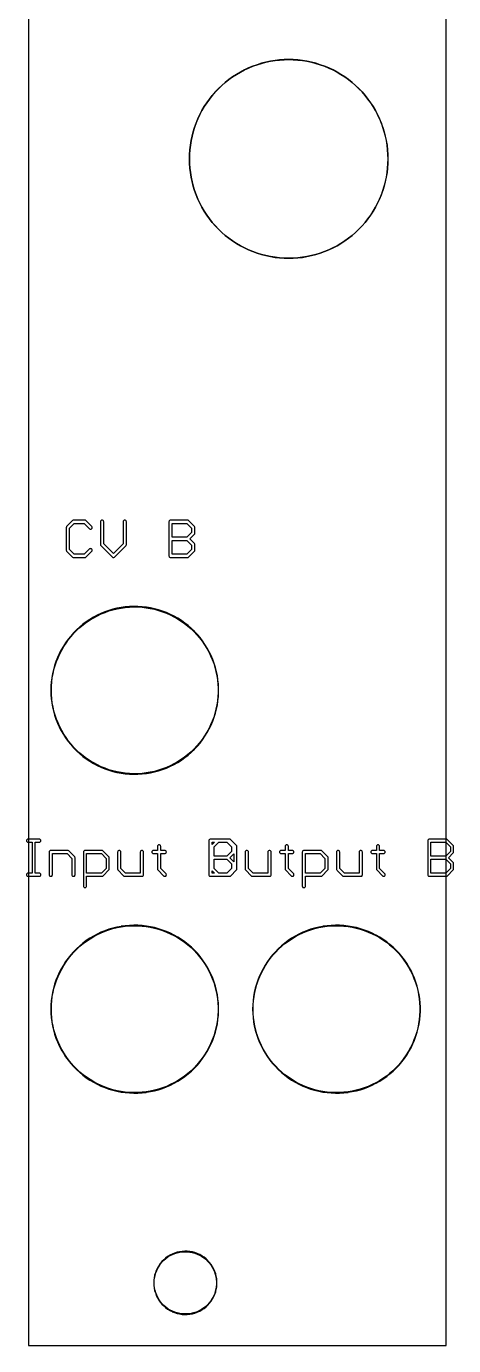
# Model space of a CAD drawing. Extents: x 4 to 24, y 9 to 138.
# Drawn here: x 3.9 to 24.3, y 9.3 to 72.3 of the extents above; entities that cross this region are included whole.
import ezdxf

# ---------------------------------------------------------------- set-up
doc = ezdxf.new("R2010")
doc.units = 0

msp = doc.modelspace()

# ---------------------------------------------------------------- linework, layer by layer
at = {"color": 34, "true_color": 0x008000}
for points in [[(3.96494, 9.25322, 0), (23.94458, 9.25322, 0), (23.94458, 137.75436, 0), (3.96494, 137.75436, 0), (3.96494, 9.25322, 0)], [(16.1925, 70.71995, 0), (15.97152, 70.7047, 0), (15.75561, 70.67931, 0), (15.75522, 70.67923, 0), (15.53719, 70.64375, 0), (15.53718, 70.64375, 0), (15.53678, 70.64368, 0), (15.32342, 70.59796, 0), (15.11006, 70.54461, 0), (14.90178, 70.47857, 0), (14.6935, 70.40492, 0), (14.49284, 70.3211, 0), (14.29218, 70.22712, 0), (14.29183, 70.22694, 0), (14.09879, 70.12533, 0), (13.91083, 70.01358, 0), (13.72541, 69.8942, 0), (13.54761, 69.76466, 0), (13.37489, 69.63003, 0), (13.20979, 69.48526, 0), (13.05231, 69.33286, 0), (13.05203, 69.33257, 0), (12.89963, 69.1751, 0), (12.75485, 69.01, 0), (12.62023, 68.83728, 0), (12.49069, 68.65948, 0), (12.37131, 68.47405, 0), (12.25955, 68.2861, 0), (12.25937, 68.28574, 0), (12.15795, 68.09305, 0), (12.15777, 68.09271, 0), (12.06379, 67.89205, 0), (11.97997, 67.69139, 0), (11.90631, 67.48311, 0), (11.84027, 67.27482, 0), (11.78693, 67.06147, 0), (11.74121, 66.84811, 0), (11.74115, 66.84772, 0), (11.74115, 66.8477, 0), (11.70565, 66.62967, 0), (11.70559, 66.62927, 0), (11.68019, 66.41338, 0), (11.66495, 66.19239, 0), (11.65987, 65.97395, 0), (11.66495, 65.75551, 0), (11.68019, 65.53453, 0), (11.70559, 65.31864, 0), (11.70565, 65.31824, 0), (11.74121, 65.0998, 0), (11.78693, 64.88643, 0), (11.84027, 64.67308, 0), (11.90631, 64.4648, 0), (11.97997, 64.25651, 0), (12.06379, 64.05586, 0), (12.15777, 63.8552, 0), (12.15795, 63.85485, 0), (12.25955, 63.66181, 0), (12.37131, 63.47385, 0), (12.49069, 63.28843, 0), (12.62023, 63.11063, 0), (12.75485, 62.93791, 0), (12.89963, 62.77281, 0), (13.05203, 62.61533, 0), (13.05231, 62.61505, 0), (13.20979, 62.46265, 0), (13.37489, 62.31787, 0), (13.54761, 62.18325, 0), (13.72541, 62.05371, 0), (13.91083, 61.93433, 0), (14.09879, 61.82257, 0), (14.29183, 61.72097, 0), (14.29218, 61.72079, 0), (14.49284, 61.62681, 0), (14.6935, 61.54299, 0), (14.90178, 61.46933, 0), (15.11006, 61.40329, 0), (15.32342, 61.34995, 0), (15.53678, 61.30423, 0), (15.75522, 61.26867, 0), (15.75561, 61.26861, 0), (15.97152, 61.24321, 0), (16.1925, 61.22797, 0), (16.41094, 61.22289, 0), (16.62937, 61.22797, 0), (16.85034, 61.24321, 0), (17.06626, 61.26861, 0), (17.06665, 61.26867, 0), (17.28509, 61.30423, 0), (17.49844, 61.34995, 0), (17.71181, 61.40329, 0), (17.92008, 61.46933, 0), (18.12837, 61.54299, 0), (18.32903, 61.62681, 0), (18.52968, 61.72079, 0), (18.53004, 61.72097, 0), (18.72308, 61.82257, 0), (18.91104, 61.93433, 0), (19.09646, 62.05371, 0), (19.27426, 62.18325, 0), (19.44698, 62.31787, 0), (19.61208, 62.46265, 0), (19.76955, 62.61505, 0), (19.76983, 62.61533, 0), (19.92223, 62.77281, 0), (20.06702, 62.93791, 0), (20.20164, 63.11063, 0), (20.33118, 63.28843, 0), (20.45056, 63.47385, 0), (20.56232, 63.66181, 0), (20.66392, 63.85485, 0), (20.6641, 63.8552, 0), (20.75808, 64.05586, 0), (20.8419, 64.25651, 0), (20.91556, 64.4648, 0), (20.9816, 64.67308, 0), (21.03494, 64.88643, 0), (21.08066, 65.0998, 0), (21.11622, 65.31824, 0), (21.11629, 65.31864, 0), (21.14169, 65.53453, 0), (21.15693, 65.75551, 0), (21.16201, 65.97395, 0), (21.15693, 66.19239, 0), (21.14169, 66.41338, 0), (21.11629, 66.62927, 0), (21.11622, 66.62967, 0), (21.08073, 66.8477, 0), (21.08073, 66.84772, 0), (21.08066, 66.84811, 0), (21.03494, 67.06147, 0), (20.9816, 67.27482, 0), (20.91556, 67.48311, 0), (20.8419, 67.69139, 0), (20.75808, 67.89205, 0), (20.6641, 68.09271, 0), (20.66392, 68.09305, 0), (20.56232, 68.2861, 0), (20.45056, 68.47405, 0), (20.33118, 68.65948, 0), (20.20164, 68.83728, 0), (20.06702, 69.01, 0), (19.92223, 69.1751, 0), (19.76983, 69.33257, 0), (19.76955, 69.33286, 0), (19.61208, 69.48526, 0), (19.44698, 69.63003, 0), (19.27426, 69.76466, 0), (19.09646, 69.8942, 0), (18.91104, 70.01358, 0), (18.72308, 70.12533, 0), (18.53004, 70.22694, 0), (18.52968, 70.22712, 0), (18.32903, 70.3211, 0), (18.12837, 70.40492, 0), (17.92008, 70.47857, 0), (17.71181, 70.54461, 0), (17.49844, 70.59796, 0), (17.28509, 70.64368, 0), (17.28469, 70.64375, 0), (17.28468, 70.64375, 0), (17.06665, 70.67923, 0), (17.06626, 70.67931, 0), (16.85034, 70.7047, 0), (16.62937, 70.71995, 0), (16.41094, 70.72503, 0), (16.1925, 70.71995, 0)], [(16.85034, 61.24574, 0), (16.62937, 61.2305, 0), (16.41094, 61.22543, 0), (16.1925, 61.2305, 0), (15.97152, 61.24574, 0), (15.75572, 61.27113, 0), (15.53757, 61.30664, 0), (15.32421, 61.35236, 0), (15.11085, 61.4057, 0), (14.90257, 61.47174, 0), (14.69429, 61.5454, 0), (14.49363, 61.62922, 0), (14.29304, 61.72317, 0), (14.10028, 61.82462, 0), (13.91232, 61.93638, 0), (13.7269, 62.05576, 0), (13.5491, 62.1853, 0), (13.37638, 62.31992, 0), (13.21128, 62.4647, 0), (13.05394, 62.61696, 0), (12.90168, 62.7743, 0), (12.7569, 62.9394, 0), (12.62228, 63.11212, 0), (12.49274, 63.28992, 0), (12.37336, 63.47534, 0), (12.2616, 63.6633, 0), (12.16018, 63.85599, 0), (12.0662, 64.05665, 0), (11.98238, 64.25731, 0), (11.90872, 64.46559, 0), (11.84268, 64.67386, 0), (11.78934, 64.88723, 0), (11.74362, 65.10059, 0), (11.70812, 65.31864, 0), (11.68273, 65.53453, 0), (11.66749, 65.75551, 0), (11.66241, 65.97395, 0), (11.66749, 66.19239, 0), (11.68273, 66.41338, 0), (11.70811, 66.62916, 0), (11.74362, 66.84732, 0), (11.78934, 67.06068, 0), (11.84268, 67.27404, 0), (11.90872, 67.48232, 0), (11.98238, 67.6906, 0), (12.0662, 67.89126, 0), (12.16015, 68.09185, 0), (12.2616, 68.28461, 0), (12.37336, 68.47257, 0), (12.49274, 68.65799, 0), (12.62228, 68.83579, 0), (12.7569, 69.00851, 0), (12.90168, 69.17361, 0), (13.05394, 69.33095, 0), (13.21128, 69.48321, 0), (13.37638, 69.62799, 0), (13.5491, 69.7626, 0), (13.7269, 69.89215, 0), (13.91232, 70.01152, 0), (14.10028, 70.12329, 0), (14.29304, 70.22474, 0), (14.49363, 70.31869, 0), (14.69429, 70.40251, 0), (14.90257, 70.47617, 0), (15.11085, 70.54221, 0), (15.32421, 70.59555, 0), (15.53757, 70.64127, 0), (15.7556, 70.67676, 0), (15.75561, 70.67676, 0), (15.97152, 70.70216, 0), (16.1925, 70.7174, 0), (16.41094, 70.72248, 0), (16.62937, 70.7174, 0), (16.85034, 70.70216, 0), (17.06626, 70.67676, 0), (17.06627, 70.67676, 0), (17.2843, 70.64127, 0), (17.49766, 70.59555, 0), (17.71102, 70.54221, 0), (17.9193, 70.47617, 0), (18.12757, 70.40251, 0), (18.32824, 70.31869, 0), (18.52883, 70.22474, 0), (18.72159, 70.12329, 0), (18.90955, 70.01152, 0), (19.09497, 69.89215, 0), (19.27277, 69.7626, 0), (19.44549, 69.62799, 0), (19.61058, 69.48321, 0), (19.76793, 69.33095, 0), (19.92019, 69.17361, 0), (20.06497, 69.00851, 0), (20.19959, 68.83579, 0), (20.32913, 68.65799, 0), (20.44851, 68.47257, 0), (20.56027, 68.28461, 0), (20.66172, 68.09185, 0), (20.75566, 67.89126, 0), (20.83949, 67.6906, 0), (20.91315, 67.48232, 0), (20.97919, 67.27404, 0), (21.03253, 67.06068, 0), (21.07825, 66.84732, 0), (21.11376, 66.62916, 0), (21.13914, 66.41338, 0), (21.15438, 66.19239, 0), (21.15946, 65.97395, 0), (21.15438, 65.75551, 0), (21.13914, 65.53453, 0), (21.11375, 65.31864, 0), (21.07825, 65.10059, 0), (21.03253, 64.88723, 0), (20.97919, 64.67386, 0), (20.91315, 64.46559, 0), (20.83949, 64.25731, 0), (20.75566, 64.05665, 0), (20.66169, 63.85599, 0), (20.56027, 63.6633, 0), (20.44851, 63.47534, 0), (20.32913, 63.28992, 0), (20.19959, 63.11212, 0), (20.06497, 62.9394, 0), (19.92019, 62.7743, 0), (19.76793, 62.61696, 0), (19.61058, 62.4647, 0), (19.44549, 62.31992, 0), (19.27277, 62.1853, 0), (19.09497, 62.05576, 0), (18.90955, 61.93638, 0), (18.72159, 61.82462, 0), (18.52883, 61.72317, 0), (18.32824, 61.62922, 0), (18.12757, 61.5454, 0), (17.9193, 61.47174, 0), (17.71102, 61.4057, 0), (17.49766, 61.35236, 0), (17.2843, 61.30664, 0), (17.06615, 61.27113, 0), (16.85034, 61.24574, 0)], [(6.11886, 48.7045, 0), (6.09531, 48.70077, 0), (6.07407, 48.68994, 0), (5.78543, 48.4013, 0), (5.7746, 48.38006, 0), (5.77087, 48.35652, 0), (5.77087, 47.27193, 0), (5.7746, 47.24839, 0), (5.78543, 47.22715, 0), (6.07407, 46.93851, 0), (6.09531, 46.92768, 0), (6.11886, 46.92396, 0), (6.65987, 46.92396, 0), (6.68342, 46.92768, 0), (6.70466, 46.93851, 0), (6.9933, 47.22715, 0), (7.00413, 47.24839, 0), (7.00785, 47.27193, 0), (7.00413, 47.29548, 0), (6.9933, 47.31672, 0), (6.97644, 47.33358, 0), (6.9552, 47.34441, 0), (6.93165, 47.34813, 0), (6.90811, 47.34441, 0), (6.88687, 47.33358, 0), (6.62965, 47.07636, 0), (6.14908, 47.07636, 0), (5.92327, 47.30217, 0), (5.92327, 48.32628, 0), (6.14909, 48.5521, 0), (6.62964, 48.5521, 0), (6.88687, 48.29487, 0), (6.90811, 48.28404, 0), (6.93165, 48.28032, 0), (6.9552, 48.28404, 0), (6.97644, 48.29487, 0), (6.9933, 48.31173, 0), (7.00413, 48.33297, 0), (7.00785, 48.35652, 0), (7.00413, 48.38006, 0), (6.9933, 48.4013, 0), (6.70466, 48.68994, 0), (6.68342, 48.70077, 0), (6.65987, 48.7045, 0), (6.11886, 48.7045, 0)], [(8.02638, 46.92396, 0), (8.04994, 46.92768, 0), (8.07118, 46.93851, 0), (8.6316, 47.49893, 0), (8.64242, 47.52017, 0), (8.64615, 47.54371, 0), (8.64615, 48.6283, 0), (8.64242, 48.65184, 0), (8.6316, 48.67308, 0), (8.61473, 48.68994, 0), (8.5935, 48.70077, 0), (8.56995, 48.7045, 0), (8.54641, 48.70077, 0), (8.52516, 48.68994, 0), (8.50831, 48.67308, 0), (8.49748, 48.65184, 0), (8.49375, 48.6283, 0), (8.49375, 47.57395, 0), (8.02654, 47.10673, 0), (7.56158, 47.57387, 0), (7.56158, 48.6283, 0), (7.55785, 48.65184, 0), (7.54702, 48.67308, 0), (7.53016, 48.68994, 0), (7.50892, 48.70077, 0), (7.48538, 48.7045, 0), (7.46183, 48.70077, 0), (7.44059, 48.68994, 0), (7.42373, 48.67308, 0), (7.4129, 48.65184, 0), (7.40918, 48.6283, 0), (7.40918, 47.54371, 0), (7.4129, 47.52017, 0), (7.42373, 47.49893, 0), (7.96475, 46.95537, 0), (7.98161, 46.93851, 0), (8.00285, 46.92768, 0), (8.02638, 46.92396, 0)], [(11.90566, 47.22715, 0), (11.91649, 47.24839, 0), (11.92021, 47.27193, 0), (11.92021, 47.54371, 0), (11.91649, 47.56726, 0), (11.90566, 47.5885, 0), (11.8888, 47.60536, 0), (11.67895, 47.81324, 0), (11.90566, 48.03995, 0), (11.91649, 48.06119, 0), (11.92021, 48.08474, 0), (11.92021, 48.35652, 0), (11.91649, 48.38006, 0), (11.90566, 48.4013, 0), (11.61702, 48.68994, 0), (11.59578, 48.70077, 0), (11.57224, 48.7045, 0), (10.75944, 48.7045, 0), (10.73589, 48.70077, 0), (10.71465, 48.68994, 0), (10.69779, 48.67308, 0), (10.68696, 48.65184, 0), (10.68324, 48.6283, 0), (10.68324, 47.00016, 0), (10.68696, 46.97661, 0), (10.69779, 46.95537, 0), (10.71465, 46.93851, 0), (10.73589, 46.92768, 0), (10.75944, 46.92396, 0), (11.57224, 46.92396, 0), (11.59578, 46.92768, 0), (11.61702, 46.93851, 0), (11.90566, 47.22715, 0)], [(11.54201, 47.88916, 0), (10.83564, 47.88916, 0), (10.83564, 48.5521, 0), (11.542, 48.5521, 0), (11.76781, 48.32629, 0), (11.76781, 48.11496, 0), (11.54201, 47.88916, 0)], [(11.54201, 47.07636, 0), (10.83564, 47.07636, 0), (10.83564, 47.73676, 0), (11.54214, 47.73676, 0), (11.76781, 47.5132, 0), (11.76781, 47.30216, 0), (11.54201, 47.07636, 0)], [(8.79346, 44.57954, 0), (8.59282, 44.56176, 0), (8.3947, 44.53382, 0), (8.39077, 44.53319, 0), (8.19265, 44.49509, 0), (7.99707, 44.44683, 0), (7.80403, 44.39095, 0), (7.61607, 44.32491, 0), (7.42811, 44.24871, 0), (7.24777, 44.16235, 0), (7.24423, 44.16055, 0), (7.06643, 44.06657, 0), (6.89371, 43.96243, 0), (6.72607, 43.85067, 0), (6.56605, 43.72875, 0), (6.41111, 43.60175, 0), (6.26125, 43.46459, 0), (6.25844, 43.46178, 0), (6.11874, 43.31954, 0), (5.98412, 43.16968, 0), (5.85712, 43.0122, 0), (5.74028, 42.84964, 0), (5.63106, 42.682, 0), (5.52946, 42.50928, 0), (5.43548, 42.32894, 0), (5.43368, 42.3254, 0), (5.3524, 42.14252, 0), (5.2762, 41.9571, 0), (5.2127, 41.76659, 0), (5.15682, 41.57356, 0), (5.11364, 41.37798, 0), (5.07808, 41.17986, 0), (5.07746, 41.17593, 0), (5.05206, 40.97528, 0), (5.03681, 40.77462, 0), (5.03174, 40.57395, 0), (5.03681, 40.37328, 0), (5.05206, 40.17263, 0), (5.07746, 39.97198, 0), (5.07808, 39.96805, 0), (5.11364, 39.76993, 0), (5.15682, 39.57435, 0), (5.2127, 39.38131, 0), (5.2762, 39.19081, 0), (5.3524, 39.00539, 0), (5.43368, 38.82251, 0), (5.43548, 38.81897, 0), (5.52946, 38.63863, 0), (5.63106, 38.46591, 0), (5.74028, 38.29827, 0), (5.85712, 38.13571, 0), (5.98412, 37.97823, 0), (6.11874, 37.82837, 0), (6.25844, 37.68613, 0), (6.26125, 37.68332, 0), (6.41111, 37.54616, 0), (6.56605, 37.41916, 0), (6.72607, 37.29724, 0), (6.89371, 37.18548, 0), (7.06643, 37.08133, 0), (7.24423, 36.98736, 0), (7.24777, 36.98556, 0), (7.42811, 36.8992, 0), (7.61607, 36.823, 0), (7.80403, 36.75696, 0), (7.99707, 36.70107, 0), (8.19265, 36.65282, 0), (8.39077, 36.61472, 0), (8.3947, 36.61408, 0), (8.59282, 36.58616, 0), (8.79346, 36.56837, 0), (8.99414, 36.56075, 0), (9.19478, 36.56329, 0), (9.39546, 36.57598, 0), (9.59612, 36.59885, 0), (9.60004, 36.59948, 0), (9.79815, 36.6325, 0), (9.99374, 36.67568, 0), (10.18932, 36.72648, 0), (10.37982, 36.78998, 0), (10.56778, 36.8611, 0), (10.7532, 36.94238, 0), (10.931, 37.03128, 0), (10.93454, 37.03308, 0), (11.1098, 37.13214, 0), (11.27998, 37.24136, 0), (11.44508, 37.35819, 0), (11.60256, 37.48012, 0), (11.75496, 37.6122, 0), (11.89974, 37.7519, 0), (11.90255, 37.75471, 0), (12.03971, 37.90203, 0), (12.16925, 38.05443, 0), (12.29117, 38.21445, 0), (12.40547, 38.37955, 0), (12.51215, 38.55227, 0), (12.60867, 38.72753, 0), (12.61047, 38.73107, 0), (12.69683, 38.9114, 0), (12.77557, 39.09682, 0), (12.84669, 39.28732, 0), (12.90511, 39.47782, 0), (12.95591, 39.6734, 0), (12.99655, 39.86898, 0), (12.99718, 39.87292, 0), (13.02766, 40.07358, 0), (13.04798, 40.27169, 0), (13.05813, 40.47235, 0), (13.05813, 40.67555, 0), (13.04798, 40.87621, 0), (13.02766, 41.07434, 0), (12.99718, 41.275, 0), (12.99655, 41.27892, 0), (12.95591, 41.4745, 0), (12.90511, 41.67008, 0), (12.84669, 41.86058, 0), (12.77557, 42.05108, 0), (12.69683, 42.2365, 0), (12.61047, 42.41684, 0), (12.60867, 42.42038, 0), (12.51215, 42.59564, 0), (12.40547, 42.76836, 0), (12.29117, 42.93346, 0), (12.16925, 43.09348, 0), (12.03971, 43.24588, 0), (11.90255, 43.3932, 0), (11.89974, 43.39601, 0), (11.75496, 43.53571, 0), (11.60256, 43.66779, 0), (11.44508, 43.78971, 0), (11.27998, 43.90655, 0), (11.1098, 44.01577, 0), (10.93454, 44.11483, 0), (10.931, 44.11663, 0), (10.7532, 44.20553, 0), (10.56778, 44.28681, 0), (10.37982, 44.35793, 0), (10.18932, 44.42143, 0), (9.99374, 44.47223, 0), (9.79815, 44.51541, 0), (9.60004, 44.54843, 0), (9.59612, 44.54906, 0), (9.39546, 44.57192, 0), (9.19478, 44.58462, 0), (8.99414, 44.58716, 0), (8.79346, 44.57954, 0)], [(9.39546, 36.6014, 0), (9.19478, 36.58869, 0), (8.99414, 36.58616, 0), (8.79346, 36.59377, 0), (8.59282, 36.61155, 0), (8.39688, 36.63919, 0), (8.2005, 36.67696, 0), (8.00492, 36.72523, 0), (7.81188, 36.78111, 0), (7.62392, 36.84715, 0), (7.43596, 36.92335, 0), (7.25705, 37.00903, 0), (7.08136, 37.10188, 0), (6.90864, 37.20603, 0), (6.741, 37.31779, 0), (6.58098, 37.43971, 0), (6.42604, 37.56671, 0), (6.27668, 37.70342, 0), (6.13929, 37.8433, 0), (6.00467, 37.99316, 0), (5.87767, 38.15064, 0), (5.76083, 38.3132, 0), (5.65161, 38.48084, 0), (5.55001, 38.65356, 0), (5.45757, 38.83094, 0), (5.37655, 39.01324, 0), (5.30035, 39.19865, 0), (5.23684, 39.38915, 0), (5.18097, 39.5822, 0), (5.13779, 39.77778, 0), (5.10271, 39.97319, 0), (5.07745, 40.17263, 0), (5.06222, 40.37328, 0), (5.05713, 40.57395, 0), (5.06222, 40.77462, 0), (5.07745, 40.97528, 0), (5.10271, 41.17472, 0), (5.13779, 41.37013, 0), (5.18097, 41.56571, 0), (5.23684, 41.75875, 0), (5.30035, 41.94925, 0), (5.37655, 42.13467, 0), (5.45757, 42.31697, 0), (5.55001, 42.49435, 0), (5.65161, 42.66707, 0), (5.76083, 42.83471, 0), (5.87767, 42.99727, 0), (6.00467, 43.15475, 0), (6.13929, 43.30461, 0), (6.27668, 43.44449, 0), (6.42604, 43.5812, 0), (6.58098, 43.7082, 0), (6.741, 43.83012, 0), (6.90864, 43.94188, 0), (7.08136, 44.04602, 0), (7.25705, 44.13889, 0), (7.43596, 44.22456, 0), (7.62392, 44.30076, 0), (7.81188, 44.3668, 0), (8.00492, 44.42268, 0), (8.2005, 44.47094, 0), (8.39708, 44.50875, 0), (8.59282, 44.53635, 0), (8.79346, 44.55414, 0), (8.99414, 44.56175, 0), (9.19478, 44.55922, 0), (9.39546, 44.54651, 0), (9.59546, 44.52374, 0), (9.79031, 44.49126, 0), (9.98589, 44.44808, 0), (10.18146, 44.39728, 0), (10.37196, 44.33378, 0), (10.55993, 44.26266, 0), (10.74535, 44.18138, 0), (10.92007, 44.09402, 0), (11.09487, 43.99522, 0), (11.26505, 43.886, 0), (11.43015, 43.76916, 0), (11.58763, 43.64724, 0), (11.74003, 43.51516, 0), (11.8829, 43.3773, 0), (12.01916, 43.23095, 0), (12.1487, 43.07855, 0), (12.27062, 42.91853, 0), (12.38492, 42.75343, 0), (12.4916, 42.58071, 0), (12.58732, 42.40691, 0), (12.67268, 42.22865, 0), (12.75142, 42.04323, 0), (12.82254, 41.85273, 0), (12.88096, 41.66223, 0), (12.93176, 41.46665, 0), (12.97231, 41.27149, 0), (13.00225, 41.07434, 0), (13.02257, 40.87621, 0), (13.03273, 40.67555, 0), (13.03273, 40.47235, 0), (13.02257, 40.27169, 0), (13.00225, 40.07358, 0), (12.97231, 39.8764, 0), (12.93176, 39.68126, 0), (12.88096, 39.48568, 0), (12.82254, 39.29518, 0), (12.75142, 39.10468, 0), (12.67268, 38.91926, 0), (12.58732, 38.741, 0), (12.4916, 38.5672, 0), (12.38492, 38.39448, 0), (12.27062, 38.22938, 0), (12.1487, 38.06936, 0), (12.01916, 37.91696, 0), (11.8829, 37.77061, 0), (11.74003, 37.63275, 0), (11.58763, 37.50067, 0), (11.43015, 37.37874, 0), (11.26505, 37.26191, 0), (11.09487, 37.15269, 0), (10.92007, 37.05389, 0), (10.74535, 36.96653, 0), (10.55993, 36.88525, 0), (10.37196, 36.81413, 0), (10.18146, 36.75063, 0), (9.98589, 36.69983, 0), (9.79031, 36.65665, 0), (9.59565, 36.62421, 0), (9.39546, 36.6014, 0)], [(3.937, 33.4645, 0), (3.91345, 33.46076, 0), (3.89221, 33.44994, 0), (3.87535, 33.43307, 0), (3.86452, 33.41184, 0), (3.8608, 33.3883, 0), (3.86452, 33.36475, 0), (3.87535, 33.34351, 0), (3.89221, 33.32665, 0), (3.91345, 33.31582, 0), (3.937, 33.3121, 0), (4.13257, 33.3121, 0), (4.13257, 31.83635, 0), (3.937, 31.83635, 0), (3.91345, 31.83263, 0), (3.89221, 31.8218, 0), (3.87535, 31.80494, 0), (3.86452, 31.7837, 0), (3.8608, 31.76015, 0), (3.86452, 31.73661, 0), (3.87535, 31.71537, 0), (3.89221, 31.69851, 0), (3.91345, 31.68768, 0), (3.937, 31.68395, 0), (4.48055, 31.68395, 0), (4.5041, 31.68768, 0), (4.52534, 31.69851, 0), (4.5422, 31.71537, 0), (4.55302, 31.73661, 0), (4.55675, 31.76015, 0), (4.55302, 31.7837, 0), (4.5422, 31.80494, 0), (4.52534, 31.8218, 0), (4.5041, 31.83263, 0), (4.48055, 31.83635, 0), (4.28497, 31.83635, 0), (4.28497, 33.3121, 0), (4.48055, 33.3121, 0), (4.5041, 33.31582, 0), (4.52534, 33.32665, 0), (4.5422, 33.34351, 0), (4.55302, 33.36475, 0), (4.55675, 33.3883, 0), (4.55302, 33.41184, 0), (4.5422, 33.43307, 0), (4.52534, 33.44994, 0), (4.5041, 33.46076, 0), (4.48055, 33.4645, 0), (3.937, 33.4645, 0)], [(13.91734, 31.98715, 0), (13.92817, 32.00839, 0), (13.9319, 32.03194, 0), (13.9319, 33.11652, 0), (13.92817, 33.14006, 0), (13.91734, 33.16129, 0), (13.90048, 33.17816, 0), (13.90046, 33.17817, 0), (13.6287, 33.44994, 0), (13.60746, 33.46076, 0), (13.58392, 33.4645, 0), (12.66952, 33.4645, 0), (12.64597, 33.46076, 0), (12.62473, 33.44994, 0), (12.60787, 33.43307, 0), (12.59704, 33.41184, 0), (12.59332, 33.3883, 0), (12.59332, 31.76015, 0), (12.59704, 31.73661, 0), (12.60787, 31.71537, 0), (12.62473, 31.69851, 0), (12.64597, 31.68768, 0), (12.66952, 31.68395, 0), (13.58392, 31.68395, 0), (13.60746, 31.68768, 0), (13.6287, 31.69851, 0), (13.91734, 31.98715, 0)], [(24.28562, 31.98715, 0), (24.29645, 32.00839, 0), (24.30017, 32.03194, 0), (24.30017, 32.30372, 0), (24.29645, 32.32726, 0), (24.28562, 32.3485, 0), (24.26876, 32.36536, 0), (24.05891, 32.57324, 0), (24.28562, 32.79995, 0), (24.29645, 32.82119, 0), (24.30017, 32.84473, 0), (24.30017, 33.11652, 0), (24.29645, 33.14006, 0), (24.28562, 33.16129, 0), (24.26876, 33.17816, 0), (24.26874, 33.17817, 0), (23.99698, 33.44994, 0), (23.97574, 33.46076, 0), (23.9522, 33.4645, 0), (23.1394, 33.4645, 0), (23.11585, 33.46076, 0), (23.09461, 33.44994, 0), (23.07775, 33.43307, 0), (23.06692, 33.41184, 0), (23.0632, 33.3883, 0), (23.0632, 31.76015, 0), (23.06692, 31.73661, 0), (23.07775, 31.71537, 0), (23.09461, 31.69851, 0), (23.11585, 31.68768, 0), (23.1394, 31.68395, 0), (23.9522, 31.68395, 0), (23.97574, 31.68768, 0), (23.99698, 31.69851, 0), (24.28562, 31.98715, 0)], [(5.0292, 32.92093, 0), (5.00565, 32.9172, 0), (4.9844, 32.90638, 0), (4.96755, 32.88951, 0), (4.95672, 32.86828, 0), (4.953, 32.84473, 0), (4.953, 31.76015, 0), (4.95672, 31.73661, 0), (4.96755, 31.71537, 0), (4.9844, 31.69851, 0), (5.00565, 31.68768, 0), (5.0292, 31.68395, 0), (5.05274, 31.68768, 0), (5.07398, 31.69851, 0), (5.09084, 31.71537, 0), (5.10167, 31.73661, 0), (5.1054, 31.76015, 0), (5.1054, 32.76853, 0), (5.81177, 32.76853, 0), (6.03757, 32.54273, 0), (6.03757, 31.76015, 0), (6.0413, 31.73661, 0), (6.05213, 31.71537, 0), (6.06899, 31.69851, 0), (6.09023, 31.68768, 0), (6.11377, 31.68395, 0), (6.13732, 31.68768, 0), (6.15856, 31.69851, 0), (6.17542, 31.71537, 0), (6.18625, 31.73661, 0), (6.18997, 31.76015, 0), (6.18997, 32.57295, 0), (6.18625, 32.5965, 0), (6.17542, 32.61774, 0), (5.88678, 32.90638, 0), (5.86554, 32.9172, 0), (5.842, 32.92093, 0), (5.0292, 32.92093, 0)], [(7.50384, 31.68768, 0), (7.52508, 31.69851, 0), (7.54194, 31.71537, 0), (7.81118, 31.98715, 0), (7.82201, 32.00839, 0), (7.82573, 32.03194, 0), (7.82573, 32.57295, 0), (7.82201, 32.5965, 0), (7.81118, 32.61774, 0), (7.54194, 32.88951, 0), (7.52508, 32.90638, 0), (7.50384, 32.9172, 0), (7.48029, 32.92093, 0), (6.66496, 32.92093, 0), (6.64141, 32.9172, 0), (6.62017, 32.90638, 0), (6.60331, 32.88951, 0), (6.59248, 32.86828, 0), (6.58876, 32.84473, 0), (6.58876, 31.21914, 0), (6.59248, 31.19559, 0), (6.60331, 31.17435, 0), (6.62017, 31.15749, 0), (6.64141, 31.14666, 0), (6.66496, 31.14294, 0), (6.6885, 31.14666, 0), (6.70974, 31.15749, 0), (6.7266, 31.17435, 0), (6.73743, 31.19559, 0), (6.74116, 31.21914, 0), (6.74116, 31.68395, 0), (7.48029, 31.68395, 0), (7.50384, 31.68768, 0)], [(8.51337, 31.71539, 0), (8.51338, 31.71537, 0), (8.53025, 31.69851, 0), (8.55148, 31.68768, 0), (8.57504, 31.68395, 0), (9.38782, 31.68395, 0), (9.41137, 31.68768, 0), (9.43262, 31.69851, 0), (9.44948, 31.71537, 0), (9.46031, 31.73661, 0), (9.46402, 31.76015, 0), (9.46402, 32.84473, 0), (9.46031, 32.86828, 0), (9.44948, 32.88951, 0), (9.43262, 32.90638, 0), (9.41137, 32.9172, 0), (9.38782, 32.92093, 0), (9.36429, 32.9172, 0), (9.34305, 32.90638, 0), (9.32619, 32.88951, 0), (9.31536, 32.86828, 0), (9.31162, 32.84473, 0), (9.31162, 31.83635, 0), (8.60527, 31.83635, 0), (8.37946, 32.06215, 0), (8.37946, 32.84473, 0), (8.37573, 32.86828, 0), (8.3649, 32.88951, 0), (8.34803, 32.90638, 0), (8.3268, 32.9172, 0), (8.30326, 32.92093, 0), (8.27971, 32.9172, 0), (8.25847, 32.90638, 0), (8.24161, 32.88951, 0), (8.23077, 32.86828, 0), (8.22706, 32.84473, 0), (8.22706, 32.03194, 0), (8.23077, 32.00839, 0), (8.24161, 31.98715, 0), (8.51337, 31.71539, 0)], [(10.43779, 31.69851, 0), (10.45903, 31.68768, 0), (10.48258, 31.68395, 0), (10.50612, 31.68768, 0), (10.52736, 31.69851, 0), (10.54422, 31.71537, 0), (10.55505, 31.73661, 0), (10.55878, 31.76015, 0), (10.55505, 31.7837, 0), (10.54422, 31.80494, 0), (10.287, 32.06216, 0), (10.287, 32.76853, 0), (10.48258, 32.76853, 0), (10.50612, 32.77226, 0), (10.52736, 32.78309, 0), (10.54422, 32.79995, 0), (10.55505, 32.82119, 0), (10.55878, 32.84473, 0), (10.55505, 32.86828, 0), (10.54422, 32.88951, 0), (10.52736, 32.90638, 0), (10.50612, 32.9172, 0), (10.48258, 32.92093, 0), (10.287, 32.92093, 0), (10.287, 33.11652, 0), (10.28327, 33.14006, 0), (10.27244, 33.16129, 0), (10.25558, 33.17816, 0), (10.23434, 33.18898, 0), (10.2108, 33.19272, 0), (10.18725, 33.18898, 0), (10.16601, 33.17816, 0), (10.14915, 33.16129, 0), (10.13832, 33.14006, 0), (10.1346, 33.11652, 0), (10.1346, 32.92093, 0), (9.93901, 32.92093, 0), (9.91546, 32.9172, 0), (9.89423, 32.90638, 0), (9.87737, 32.88951, 0), (9.86654, 32.86828, 0), (9.86281, 32.84473, 0), (9.86654, 32.82119, 0), (9.87737, 32.79995, 0), (9.89423, 32.78309, 0), (9.91546, 32.77226, 0), (9.93901, 32.76853, 0), (10.1346, 32.76853, 0), (10.1346, 32.03194, 0), (10.13832, 32.00839, 0), (10.14915, 31.98715, 0), (10.43779, 31.69851, 0)], [(12.74572, 33.19788, 0), (12.74572, 33.3121, 0), (12.85887, 33.3121, 0), (12.74572, 33.19788, 0)], [(13.45208, 32.64915, 0), (12.84732, 32.64915, 0), (12.84732, 33.08643, 0), (13.07088, 33.3121, 0), (13.45208, 33.3121, 0), (13.6779, 33.08628, 0), (13.6779, 32.87497, 0), (13.45208, 32.64915, 0)], [(14.63387, 31.69851, 0), (14.65511, 31.68768, 0), (14.67866, 31.68395, 0), (15.49145, 31.68395, 0), (15.515, 31.68768, 0), (15.53624, 31.69851, 0), (15.5531, 31.71537, 0), (15.56393, 31.73661, 0), (15.56765, 31.76015, 0), (15.56765, 32.84473, 0), (15.56393, 32.86828, 0), (15.5531, 32.88951, 0), (15.53624, 32.90638, 0), (15.515, 32.9172, 0), (15.49145, 32.92093, 0), (15.46791, 32.9172, 0), (15.44667, 32.90638, 0), (15.42981, 32.88951, 0), (15.41898, 32.86828, 0), (15.41525, 32.84473, 0), (15.41525, 31.83635, 0), (14.70889, 31.83635, 0), (14.48308, 32.06216, 0), (14.48308, 32.84473, 0), (14.47935, 32.86828, 0), (14.46852, 32.88951, 0), (14.45166, 32.90638, 0), (14.43042, 32.9172, 0), (14.40688, 32.92093, 0), (14.38333, 32.9172, 0), (14.36209, 32.90638, 0), (14.34523, 32.88951, 0), (14.3344, 32.86828, 0), (14.33068, 32.84473, 0), (14.33068, 32.03194, 0), (14.3344, 32.00839, 0), (14.34523, 31.98715, 0), (14.63387, 31.69851, 0)], [(16.58618, 31.68395, 0), (16.60973, 31.68768, 0), (16.63098, 31.69851, 0), (16.64783, 31.71537, 0), (16.65867, 31.73661, 0), (16.66238, 31.76015, 0), (16.65867, 31.7837, 0), (16.64783, 31.80494, 0), (16.39314, 32.06203, 0), (16.39314, 32.76853, 0), (16.58618, 32.76853, 0), (16.60973, 32.77226, 0), (16.63098, 32.78309, 0), (16.64783, 32.79995, 0), (16.65867, 32.82119, 0), (16.66238, 32.84473, 0), (16.65867, 32.86828, 0), (16.64783, 32.88951, 0), (16.63098, 32.90638, 0), (16.60973, 32.9172, 0), (16.58618, 32.92093, 0), (16.39314, 32.92093, 0), (16.39314, 33.11652, 0), (16.38943, 33.14006, 0), (16.37859, 33.16129, 0), (16.36174, 33.17816, 0), (16.34049, 33.18898, 0), (16.31694, 33.19272, 0), (16.29341, 33.18898, 0), (16.27217, 33.17816, 0), (16.25531, 33.16129, 0), (16.24448, 33.14006, 0), (16.24074, 33.11652, 0), (16.24074, 32.92093, 0), (16.04516, 32.92093, 0), (16.02162, 32.9172, 0), (16.00039, 32.90638, 0), (15.98353, 32.88951, 0), (15.9727, 32.86828, 0), (15.96897, 32.84473, 0), (15.9727, 32.82119, 0), (15.98353, 32.79995, 0), (16.00039, 32.78309, 0), (16.02162, 32.77226, 0), (16.04516, 32.76853, 0), (16.24074, 32.76853, 0), (16.24074, 32.03194, 0), (16.24448, 32.00839, 0), (16.25531, 31.98715, 0), (16.52455, 31.71537, 0), (16.54141, 31.69851, 0), (16.56265, 31.68768, 0), (16.58618, 31.68395, 0)], [(17.97372, 31.68768, 0), (17.99496, 31.69851, 0), (18.2836, 31.98715, 0), (18.29442, 32.00839, 0), (18.29816, 32.03194, 0), (18.29816, 32.57295, 0), (18.29442, 32.5965, 0), (18.2836, 32.61774, 0), (17.99496, 32.90638, 0), (17.97372, 32.9172, 0), (17.95018, 32.92093, 0), (17.13737, 32.92093, 0), (17.11383, 32.9172, 0), (17.09259, 32.90638, 0), (17.07573, 32.88951, 0), (17.0649, 32.86828, 0), (17.06117, 32.84473, 0), (17.06117, 31.21914, 0), (17.0649, 31.19559, 0), (17.07573, 31.17435, 0), (17.09259, 31.15749, 0), (17.11383, 31.14666, 0), (17.13737, 31.14294, 0), (17.16092, 31.14666, 0), (17.18216, 31.15749, 0), (17.19902, 31.17435, 0), (17.20985, 31.19559, 0), (17.21357, 31.21914, 0), (17.21357, 31.68395, 0), (17.95018, 31.68395, 0), (17.97372, 31.68768, 0)], [(19.85772, 31.68395, 0), (19.88126, 31.68768, 0), (19.9025, 31.69851, 0), (19.91936, 31.71537, 0), (19.93019, 31.73661, 0), (19.93392, 31.76015, 0), (19.93392, 32.84473, 0), (19.93019, 32.86828, 0), (19.91936, 32.88951, 0), (19.9025, 32.90638, 0), (19.88126, 32.9172, 0), (19.85772, 32.92093, 0), (19.83417, 32.9172, 0), (19.81293, 32.90638, 0), (19.79607, 32.88951, 0), (19.78524, 32.86828, 0), (19.78152, 32.84473, 0), (19.78152, 31.83635, 0), (19.07515, 31.83635, 0), (18.84932, 32.06218, 0), (18.84932, 32.84473, 0), (18.84561, 32.86828, 0), (18.83477, 32.88951, 0), (18.81792, 32.90638, 0), (18.79667, 32.9172, 0), (18.77312, 32.92093, 0), (18.74959, 32.9172, 0), (18.72835, 32.90638, 0), (18.71149, 32.88951, 0), (18.70066, 32.86828, 0), (18.69692, 32.84473, 0), (18.69692, 32.03194, 0), (18.70066, 32.00839, 0), (18.71149, 31.98715, 0), (18.72835, 31.97029, 0), (19.00012, 31.69851, 0), (19.02137, 31.68768, 0), (19.04492, 31.68395, 0), (19.85772, 31.68395, 0)], [(20.95245, 31.68395, 0), (20.976, 31.68768, 0), (20.99724, 31.69851, 0), (21.0141, 31.71537, 0), (21.02493, 31.73661, 0), (21.02866, 31.76015, 0), (21.02493, 31.7837, 0), (21.0141, 31.80494, 0), (20.75688, 32.06216, 0), (20.75688, 32.76853, 0), (20.95245, 32.76853, 0), (20.976, 32.77226, 0), (20.99724, 32.78309, 0), (21.0141, 32.79995, 0), (21.02493, 32.82119, 0), (21.02866, 32.84473, 0), (21.02493, 32.86828, 0), (21.0141, 32.88951, 0), (20.99724, 32.90638, 0), (20.976, 32.9172, 0), (20.95245, 32.92093, 0), (20.75688, 32.92093, 0), (20.75688, 33.11652, 0), (20.75315, 33.14006, 0), (20.74232, 33.16129, 0), (20.72546, 33.17816, 0), (20.70422, 33.18898, 0), (20.68068, 33.19272, 0), (20.65712, 33.18898, 0), (20.63589, 33.17816, 0), (20.61902, 33.16129, 0), (20.6082, 33.14006, 0), (20.60447, 33.11652, 0), (20.60447, 32.92093, 0), (20.41144, 32.92093, 0), (20.38788, 32.9172, 0), (20.36665, 32.90638, 0), (20.34978, 32.88951, 0), (20.33896, 32.86828, 0), (20.33524, 32.84473, 0), (20.33896, 32.82119, 0), (20.34978, 32.79995, 0), (20.36665, 32.78309, 0), (20.38788, 32.77226, 0), (20.41144, 32.76853, 0), (20.60447, 32.76853, 0), (20.60447, 32.03194, 0), (20.6082, 32.00839, 0), (20.61902, 31.98715, 0), (20.90767, 31.69851, 0), (20.9289, 31.68768, 0), (20.95245, 31.68395, 0)], [(23.92196, 32.64915, 0), (23.2156, 32.64915, 0), (23.2156, 33.3121, 0), (23.92196, 33.3121, 0), (24.14777, 33.08629, 0), (24.14777, 32.87496, 0), (23.92196, 32.64915, 0)], [(7.44977, 31.83635, 0), (6.74116, 31.83635, 0), (6.74116, 32.76853, 0), (7.44978, 32.76853, 0), (7.67333, 32.54287, 0), (7.67333, 32.06202, 0), (7.44977, 31.83635, 0)], [(13.45208, 31.83635, 0), (13.07088, 31.83635, 0), (12.84732, 32.06202, 0), (12.84732, 32.49675, 0), (13.45223, 32.49675, 0), (13.6779, 32.27319, 0), (13.6779, 32.06217, 0), (13.45208, 31.83635, 0)], [(13.77949, 32.38457, 0), (13.58903, 32.57324, 0), (13.77949, 32.7637, 0), (13.77949, 32.38457, 0)], [(17.91994, 31.83635, 0), (17.21357, 31.83635, 0), (17.21357, 32.76853, 0), (17.91995, 32.76853, 0), (18.14576, 32.54272, 0), (18.14576, 32.06217, 0), (17.91994, 31.83635, 0)], [(23.92196, 31.83635, 0), (23.2156, 31.83635, 0), (23.2156, 32.49675, 0), (23.92211, 32.49675, 0), (24.14777, 32.2732, 0), (24.14777, 32.06216, 0), (23.92196, 31.83635, 0)], [(12.85886, 31.83635, 0), (12.74572, 31.83635, 0), (12.74572, 31.95056, 0), (12.85886, 31.83635, 0)], [(8.79346, 29.33954, 0), (8.59282, 29.32175, 0), (8.3947, 29.29381, 0), (8.39077, 29.29319, 0), (8.19265, 29.25509, 0), (7.99707, 29.20683, 0), (7.80403, 29.15095, 0), (7.61607, 29.08491, 0), (7.42811, 29.00871, 0), (7.24777, 28.92235, 0), (7.24423, 28.92055, 0), (7.06643, 28.82657, 0), (6.89371, 28.72243, 0), (6.72607, 28.61067, 0), (6.56605, 28.48875, 0), (6.41111, 28.36175, 0), (6.26125, 28.22459, 0), (6.25844, 28.22178, 0), (6.11874, 28.07954, 0), (5.98412, 27.92968, 0), (5.85712, 27.7722, 0), (5.74028, 27.60964, 0), (5.63106, 27.442, 0), (5.52946, 27.26928, 0), (5.43548, 27.08894, 0), (5.43368, 27.0854, 0), (5.3524, 26.90252, 0), (5.2762, 26.7171, 0), (5.2127, 26.5266, 0), (5.15682, 26.33356, 0), (5.11364, 26.13798, 0), (5.07808, 25.93986, 0), (5.07746, 25.93593, 0), (5.05206, 25.73528, 0), (5.03681, 25.53462, 0), (5.03174, 25.33395, 0), (5.03681, 25.1333, 0), (5.05206, 24.93264, 0), (5.07746, 24.73198, 0), (5.07808, 24.72805, 0), (5.11364, 24.52993, 0), (5.15682, 24.33435, 0), (5.2127, 24.14131, 0), (5.2762, 23.95081, 0), (5.3524, 23.76539, 0), (5.43368, 23.58251, 0), (5.43548, 23.57897, 0), (5.52946, 23.39863, 0), (5.63106, 23.22591, 0), (5.74028, 23.05827, 0), (5.85712, 22.89571, 0), (5.98412, 22.73823, 0), (6.11874, 22.58837, 0), (6.25844, 22.44613, 0), (6.26125, 22.44332, 0), (6.41111, 22.30616, 0), (6.56605, 22.17916, 0), (6.72607, 22.05724, 0), (6.89371, 21.94548, 0), (7.06643, 21.84134, 0), (7.24423, 21.74736, 0), (7.24777, 21.74556, 0), (7.42811, 21.6592, 0), (7.61607, 21.583, 0), (7.80403, 21.51696, 0), (7.99707, 21.46108, 0), (8.19265, 21.41282, 0), (8.39077, 21.37472, 0), (8.3947, 21.3741, 0), (8.59282, 21.34616, 0), (8.79346, 21.32838, 0), (8.99414, 21.32076, 0), (9.19478, 21.3233, 0), (9.39546, 21.336, 0), (9.59612, 21.35886, 0), (9.60004, 21.35948, 0), (9.79815, 21.3925, 0), (9.99374, 21.43568, 0), (10.18932, 21.48648, 0), (10.37982, 21.54998, 0), (10.56778, 21.6211, 0), (10.7532, 21.70238, 0), (10.931, 21.79128, 0), (10.93454, 21.79308, 0), (11.1098, 21.89214, 0), (11.27998, 22.00136, 0), (11.44508, 22.1182, 0), (11.60256, 22.24012, 0), (11.75496, 22.3722, 0), (11.89974, 22.5119, 0), (11.90255, 22.51471, 0), (12.03971, 22.66203, 0), (12.16925, 22.81443, 0), (12.29117, 22.97445, 0), (12.40547, 23.13955, 0), (12.51215, 23.31227, 0), (12.60867, 23.48753, 0), (12.61047, 23.49107, 0), (12.69683, 23.67141, 0), (12.77557, 23.85683, 0), (12.84669, 24.04733, 0), (12.90511, 24.23783, 0), (12.95591, 24.43341, 0), (12.99655, 24.62899, 0), (12.99718, 24.63292, 0), (13.02766, 24.83358, 0), (13.04798, 25.0317, 0), (13.05813, 25.23235, 0), (13.05813, 25.43556, 0), (13.04798, 25.63622, 0), (13.02766, 25.83433, 0), (12.99718, 26.03499, 0), (12.99655, 26.03892, 0), (12.95591, 26.2345, 0), (12.90511, 26.43008, 0), (12.84669, 26.62058, 0), (12.77557, 26.81108, 0), (12.69683, 26.9965, 0), (12.61047, 27.17684, 0), (12.60867, 27.18038, 0), (12.51215, 27.35564, 0), (12.40547, 27.52836, 0), (12.29117, 27.69346, 0), (12.16925, 27.85348, 0), (12.03971, 28.00588, 0), (11.90255, 28.1532, 0), (11.89974, 28.15601, 0), (11.75496, 28.29571, 0), (11.60256, 28.42779, 0), (11.44508, 28.54971, 0), (11.27998, 28.66655, 0), (11.1098, 28.77577, 0), (10.93454, 28.87483, 0), (10.931, 28.87663, 0), (10.7532, 28.96553, 0), (10.56778, 29.04681, 0), (10.37982, 29.11793, 0), (10.18932, 29.18143, 0), (9.99374, 29.23223, 0), (9.79815, 29.27541, 0), (9.60004, 29.30843, 0), (9.59612, 29.30905, 0), (9.39546, 29.33192, 0), (9.19478, 29.34462, 0), (8.99414, 29.34716, 0), (8.79346, 29.33954, 0)], [(9.39546, 21.3614, 0), (9.19478, 21.34869, 0), (8.99414, 21.34615, 0), (8.79346, 21.35377, 0), (8.59282, 21.37156, 0), (8.39727, 21.39913, 0), (8.2005, 21.43697, 0), (8.00492, 21.48523, 0), (7.81188, 21.54111, 0), (7.62392, 21.60715, 0), (7.43596, 21.68335, 0), (7.25705, 21.76902, 0), (7.08136, 21.86189, 0), (6.90864, 21.96603, 0), (6.741, 22.07779, 0), (6.58098, 22.19971, 0), (6.42604, 22.32671, 0), (6.27668, 22.46342, 0), (6.13929, 22.6033, 0), (6.00467, 22.75316, 0), (5.87767, 22.91064, 0), (5.76083, 23.0732, 0), (5.65161, 23.24084, 0), (5.55001, 23.41356, 0), (5.45757, 23.59094, 0), (5.37655, 23.77324, 0), (5.30035, 23.95866, 0), (5.23684, 24.14916, 0), (5.18097, 24.3422, 0), (5.13779, 24.53778, 0), (5.10271, 24.73319, 0), (5.07745, 24.93264, 0), (5.06222, 25.1333, 0), (5.05713, 25.33395, 0), (5.06222, 25.53462, 0), (5.07745, 25.73528, 0), (5.10271, 25.93472, 0), (5.13779, 26.13013, 0), (5.18097, 26.32571, 0), (5.23684, 26.51875, 0), (5.30035, 26.70925, 0), (5.37655, 26.89467, 0), (5.45757, 27.07697, 0), (5.55001, 27.25435, 0), (5.65161, 27.42707, 0), (5.76083, 27.59471, 0), (5.87767, 27.75727, 0), (6.00467, 27.91475, 0), (6.13929, 28.06461, 0), (6.27668, 28.20449, 0), (6.42604, 28.3412, 0), (6.58098, 28.4682, 0), (6.741, 28.59012, 0), (6.90864, 28.70188, 0), (7.08136, 28.80602, 0), (7.25705, 28.89889, 0), (7.43596, 28.98456, 0), (7.62392, 29.06076, 0), (7.81188, 29.1268, 0), (8.00492, 29.18268, 0), (8.2005, 29.23094, 0), (8.39727, 29.26878, 0), (8.59282, 29.29635, 0), (8.79346, 29.31414, 0), (8.99414, 29.32176, 0), (9.19478, 29.31922, 0), (9.39546, 29.30652, 0), (9.59565, 29.2837, 0), (9.79031, 29.25126, 0), (9.98589, 29.20808, 0), (10.18146, 29.15728, 0), (10.37196, 29.09378, 0), (10.55993, 29.02266, 0), (10.74535, 28.94138, 0), (10.92007, 28.85402, 0), (11.09487, 28.75522, 0), (11.26505, 28.646, 0), (11.43015, 28.52916, 0), (11.58763, 28.40724, 0), (11.74003, 28.27516, 0), (11.8829, 28.1373, 0), (12.01916, 27.99095, 0), (12.1487, 27.83855, 0), (12.27062, 27.67853, 0), (12.38492, 27.51343, 0), (12.4916, 27.34071, 0), (12.58732, 27.16691, 0), (12.67268, 26.98865, 0), (12.75142, 26.80323, 0), (12.82254, 26.61273, 0), (12.88096, 26.42223, 0), (12.93176, 26.22665, 0), (12.97231, 26.03151, 0), (13.00225, 25.83433, 0), (13.02257, 25.63622, 0), (13.03273, 25.43556, 0), (13.03273, 25.23235, 0), (13.02257, 25.0317, 0), (13.00225, 24.83358, 0), (12.97231, 24.6364, 0), (12.93176, 24.44126, 0), (12.88096, 24.24568, 0), (12.82254, 24.05518, 0), (12.75142, 23.86468, 0), (12.67268, 23.67926, 0), (12.58732, 23.501, 0), (12.4916, 23.3272, 0), (12.38492, 23.15448, 0), (12.27062, 22.98938, 0), (12.1487, 22.82936, 0), (12.01916, 22.67696, 0), (11.8829, 22.53061, 0), (11.74003, 22.39275, 0), (11.58763, 22.26067, 0), (11.43015, 22.13875, 0), (11.26505, 22.02191, 0), (11.09487, 21.91269, 0), (10.92007, 21.81389, 0), (10.74535, 21.72653, 0), (10.55993, 21.64525, 0), (10.37196, 21.57413, 0), (10.18146, 21.51063, 0), (9.98589, 21.45983, 0), (9.79031, 21.41665, 0), (9.59546, 21.38417, 0), (9.39546, 21.3614, 0)], [(18.44547, 29.33954, 0), (18.24482, 29.32175, 0), (18.04669, 29.29381, 0), (18.04277, 29.29319, 0), (17.84465, 29.25509, 0), (17.64906, 29.20683, 0), (17.45602, 29.15095, 0), (17.26807, 29.08491, 0), (17.08011, 29.00871, 0), (16.89977, 28.92235, 0), (16.89623, 28.92055, 0), (16.71843, 28.82657, 0), (16.54571, 28.72243, 0), (16.37807, 28.61067, 0), (16.21805, 28.48875, 0), (16.06311, 28.36175, 0), (15.91325, 28.22459, 0), (15.91044, 28.22178, 0), (15.77074, 28.07954, 0), (15.63612, 27.92968, 0), (15.50912, 27.7722, 0), (15.39228, 27.60964, 0), (15.28306, 27.442, 0), (15.18146, 27.26928, 0), (15.08748, 27.08894, 0), (15.08568, 27.0854, 0), (15.0044, 26.90252, 0), (14.9282, 26.7171, 0), (14.8647, 26.5266, 0), (14.80882, 26.33356, 0), (14.76564, 26.13798, 0), (14.73008, 25.93986, 0), (14.72946, 25.93593, 0), (14.70405, 25.73528, 0), (14.68881, 25.53462, 0), (14.68373, 25.33395, 0), (14.68881, 25.1333, 0), (14.70405, 24.93264, 0), (14.72946, 24.73198, 0), (14.73008, 24.72805, 0), (14.76564, 24.52993, 0), (14.80882, 24.33435, 0), (14.8647, 24.14131, 0), (14.9282, 23.95081, 0), (15.0044, 23.76539, 0), (15.08568, 23.58251, 0), (15.08748, 23.57897, 0), (15.18146, 23.39863, 0), (15.28306, 23.22591, 0), (15.39228, 23.05827, 0), (15.50912, 22.89571, 0), (15.63612, 22.73823, 0), (15.77074, 22.58837, 0), (15.91044, 22.44613, 0), (15.91325, 22.44332, 0), (16.06311, 22.30616, 0), (16.21805, 22.17916, 0), (16.37807, 22.05724, 0), (16.54571, 21.94548, 0), (16.71843, 21.84134, 0), (16.89623, 21.74736, 0), (16.89977, 21.74556, 0), (17.08011, 21.6592, 0), (17.26807, 21.583, 0), (17.45602, 21.51696, 0), (17.64906, 21.46108, 0), (17.84465, 21.41282, 0), (18.04277, 21.37472, 0), (18.04669, 21.3741, 0), (18.24482, 21.34616, 0), (18.44547, 21.32838, 0), (18.64614, 21.32076, 0), (18.84678, 21.3233, 0), (19.04746, 21.336, 0), (19.24812, 21.35886, 0), (19.25204, 21.35948, 0), (19.45016, 21.3925, 0), (19.64574, 21.43568, 0), (19.84132, 21.48648, 0), (20.03182, 21.54998, 0), (20.21978, 21.6211, 0), (20.4052, 21.70238, 0), (20.58299, 21.79128, 0), (20.58654, 21.79308, 0), (20.7618, 21.89214, 0), (20.93198, 22.00136, 0), (21.09708, 22.1182, 0), (21.25456, 22.24012, 0), (21.40696, 22.3722, 0), (21.55174, 22.5119, 0), (21.55455, 22.51471, 0), (21.69171, 22.66203, 0), (21.82125, 22.81443, 0), (21.94317, 22.97445, 0), (22.05747, 23.13955, 0), (22.16415, 23.31227, 0), (22.26067, 23.48753, 0), (22.26247, 23.49107, 0), (22.34883, 23.67141, 0), (22.42757, 23.85683, 0), (22.49869, 24.04733, 0), (22.55711, 24.23783, 0), (22.60791, 24.43341, 0), (22.64855, 24.62899, 0), (22.64917, 24.63292, 0), (22.67966, 24.83358, 0), (22.69997, 25.0317, 0), (22.71013, 25.23235, 0), (22.71013, 25.43556, 0), (22.69997, 25.63622, 0), (22.67966, 25.83433, 0), (22.64917, 26.03499, 0), (22.64855, 26.03892, 0), (22.60791, 26.2345, 0), (22.55711, 26.43008, 0), (22.49869, 26.62058, 0), (22.42757, 26.81108, 0), (22.34883, 26.9965, 0), (22.26247, 27.17684, 0), (22.26067, 27.18038, 0), (22.16415, 27.35564, 0), (22.05747, 27.52836, 0), (21.94317, 27.69346, 0), (21.82125, 27.85348, 0), (21.69171, 28.00588, 0), (21.55455, 28.1532, 0), (21.55174, 28.15601, 0), (21.40696, 28.29571, 0), (21.25456, 28.42779, 0), (21.09708, 28.54971, 0), (20.93198, 28.66655, 0), (20.7618, 28.77577, 0), (20.58654, 28.87483, 0), (20.58299, 28.87663, 0), (20.4052, 28.96553, 0), (20.21978, 29.04681, 0), (20.03182, 29.11793, 0), (19.84132, 29.18143, 0), (19.64574, 29.23223, 0), (19.45016, 29.27541, 0), (19.25204, 29.30843, 0), (19.24812, 29.30905, 0), (19.04746, 29.33192, 0), (18.84678, 29.34462, 0), (18.64614, 29.34716, 0), (18.44547, 29.33954, 0)], [(19.04746, 21.3614, 0), (18.84678, 21.34869, 0), (18.64614, 21.34615, 0), (18.44547, 21.35377, 0), (18.24482, 21.37156, 0), (18.0493, 21.39912, 0), (17.8525, 21.43697, 0), (17.65692, 21.48523, 0), (17.46388, 21.54111, 0), (17.27592, 21.60715, 0), (17.08796, 21.68335, 0), (16.90905, 21.76902, 0), (16.73336, 21.86189, 0), (16.56064, 21.96603, 0), (16.393, 22.07779, 0), (16.23298, 22.19971, 0), (16.07804, 22.32671, 0), (15.92868, 22.46342, 0), (15.79129, 22.6033, 0), (15.65667, 22.75316, 0), (15.52967, 22.91064, 0), (15.41283, 23.0732, 0), (15.30361, 23.24084, 0), (15.20201, 23.41356, 0), (15.10957, 23.59094, 0), (15.02855, 23.77324, 0), (14.95235, 23.95866, 0), (14.88885, 24.14916, 0), (14.83297, 24.3422, 0), (14.78979, 24.53778, 0), (14.75468, 24.73337, 0), (14.72946, 24.93264, 0), (14.71422, 25.1333, 0), (14.70914, 25.33395, 0), (14.71422, 25.53462, 0), (14.72946, 25.73528, 0), (14.75468, 25.93454, 0), (14.78979, 26.13013, 0), (14.83297, 26.32571, 0), (14.88885, 26.51875, 0), (14.95235, 26.70925, 0), (15.02855, 26.89467, 0), (15.10957, 27.07697, 0), (15.20201, 27.25435, 0), (15.30361, 27.42707, 0), (15.41283, 27.59471, 0), (15.52967, 27.75727, 0), (15.65667, 27.91475, 0), (15.79129, 28.06461, 0), (15.92868, 28.20449, 0), (16.07804, 28.3412, 0), (16.23298, 28.4682, 0), (16.393, 28.59012, 0), (16.56064, 28.70188, 0), (16.73336, 28.80602, 0), (16.90905, 28.89889, 0), (17.08796, 28.98456, 0), (17.27592, 29.06076, 0), (17.46388, 29.1268, 0), (17.65692, 29.18268, 0), (17.8525, 29.23094, 0), (18.0493, 29.26879, 0), (18.24482, 29.29635, 0), (18.44547, 29.31414, 0), (18.64614, 29.32176, 0), (18.84678, 29.31922, 0), (19.04746, 29.30652, 0), (19.24765, 29.2837, 0), (19.44231, 29.25126, 0), (19.63788, 29.20808, 0), (19.83346, 29.15728, 0), (20.02396, 29.09378, 0), (20.21193, 29.02266, 0), (20.39735, 28.94138, 0), (20.57207, 28.85402, 0), (20.74687, 28.75522, 0), (20.91705, 28.646, 0), (21.08215, 28.52916, 0), (21.23963, 28.40724, 0), (21.39203, 28.27516, 0), (21.5349, 28.1373, 0), (21.67116, 27.99095, 0), (21.8007, 27.83855, 0), (21.92262, 27.67853, 0), (22.03692, 27.51343, 0), (22.1436, 27.34071, 0), (22.23932, 27.16691, 0), (22.32468, 26.98865, 0), (22.40342, 26.80323, 0), (22.47454, 26.61273, 0), (22.53296, 26.42223, 0), (22.58376, 26.22665, 0), (22.62431, 26.03151, 0), (22.65426, 25.83433, 0), (22.67458, 25.63622, 0), (22.68474, 25.43556, 0), (22.68474, 25.23235, 0), (22.67458, 25.0317, 0), (22.65426, 24.83358, 0), (22.62431, 24.6364, 0), (22.58376, 24.44126, 0), (22.53296, 24.24568, 0), (22.47454, 24.05518, 0), (22.40342, 23.86468, 0), (22.32468, 23.67926, 0), (22.23932, 23.501, 0), (22.1436, 23.3272, 0), (22.03692, 23.15448, 0), (21.92262, 22.98938, 0), (21.8007, 22.82936, 0), (21.67116, 22.67696, 0), (21.5349, 22.53061, 0), (21.39203, 22.39275, 0), (21.23963, 22.26067, 0), (21.08215, 22.13875, 0), (20.91705, 22.02191, 0), (20.74687, 21.91269, 0), (20.57207, 21.81389, 0), (20.39735, 21.72653, 0), (20.21193, 21.64525, 0), (20.02396, 21.57413, 0), (19.83346, 21.51063, 0), (19.63788, 21.45983, 0), (19.44231, 21.41665, 0), (19.24746, 21.38417, 0), (19.04746, 21.3614, 0)], [(11.31316, 13.75918, 0), (11.19123, 13.74139, 0), (11.18731, 13.74077, 0), (11.06793, 13.71283, 0), (10.95109, 13.67727, 0), (10.83679, 13.63155, 0), (10.83325, 13.62975, 0), (10.72403, 13.57387, 0), (10.61989, 13.51037, 0), (10.52337, 13.43671, 0), (10.42939, 13.35543, 0), (10.34022, 13.26626, 0), (10.26402, 13.17228, 0), (10.1929, 13.07322, 0), (10.1294, 12.96654, 0), (10.12759, 12.963, 0), (10.0768, 12.85124, 0), (10.03107, 12.73694, 0), (9.99806, 12.6201, 0), (9.97265, 12.50072, 0), (9.97204, 12.49679, 0), (9.9568, 12.37488, 0), (9.95171, 12.25296, 0), (9.9568, 12.13104, 0), (9.97204, 12.00912, 0), (9.97265, 12.00519, 0), (9.99806, 11.88581, 0), (10.03107, 11.76897, 0), (10.0768, 11.65467, 0), (10.12759, 11.54291, 0), (10.1294, 11.53937, 0), (10.1929, 11.43269, 0), (10.26402, 11.33363, 0), (10.34022, 11.23965, 0), (10.42939, 11.15048, 0), (10.52337, 11.0692, 0), (10.61989, 10.99554, 0), (10.72403, 10.93204, 0), (10.83325, 10.87616, 0), (10.83679, 10.87436, 0), (10.95109, 10.82864, 0), (11.06793, 10.79308, 0), (11.18731, 10.76514, 0), (11.19123, 10.76452, 0), (11.31316, 10.74674, 0), (11.43508, 10.73912, 0), (11.557, 10.74166, 0), (11.67892, 10.75435, 0), (11.68284, 10.75498, 0), (11.80476, 10.77784, 0), (11.9216, 10.80832, 0), (12.0359, 10.8515, 0), (12.14766, 10.9023, 0), (12.1512, 10.9041, 0), (12.25788, 10.96252, 0), (12.35948, 11.0311, 0), (12.456, 11.1073, 0), (12.5449, 11.19112, 0), (12.54771, 11.19393, 0), (12.62899, 11.28537, 0), (12.70519, 11.38189, 0), (12.77123, 11.48603, 0), (12.82711, 11.59525, 0), (12.82891, 11.59879, 0), (12.87971, 11.71055, 0), (12.91781, 11.82485, 0), (12.94829, 11.94423, 0), (12.96861, 12.06615, 0), (12.96924, 12.07008, 0), (12.97939, 12.19199, 0), (12.97939, 12.31392, 0), (12.96924, 12.43584, 0), (12.96861, 12.43976, 0), (12.94829, 12.56168, 0), (12.91781, 12.68106, 0), (12.87971, 12.79536, 0), (12.82891, 12.90712, 0), (12.82711, 12.91066, 0), (12.77123, 13.01988, 0), (12.70519, 13.12402, 0), (12.62899, 13.22054, 0), (12.54771, 13.31198, 0), (12.5449, 13.31479, 0), (12.456, 13.39861, 0), (12.35948, 13.47481, 0), (12.25788, 13.54339, 0), (12.1512, 13.60181, 0), (12.14766, 13.60361, 0), (12.0359, 13.65441, 0), (11.9216, 13.69759, 0), (11.80476, 13.72807, 0), (11.68284, 13.75093, 0), (11.67892, 13.75156, 0), (11.557, 13.76426, 0), (11.43508, 13.7668, 0), (11.31316, 13.75918, 0)], [(11.67764, 10.77963, 0), (11.557, 10.76706, 0), (11.43508, 10.76452, 0), (11.31316, 10.77214, 0), (11.19451, 10.78944, 0), (11.07578, 10.81723, 0), (10.95894, 10.85279, 0), (10.84474, 10.89847, 0), (10.73896, 10.95259, 0), (10.63482, 11.01609, 0), (10.5383, 11.08975, 0), (10.44438, 11.17097, 0), (10.36077, 11.25458, 0), (10.28457, 11.34856, 0), (10.21345, 11.44762, 0), (10.15076, 11.55294, 0), (10.10094, 11.66252, 0), (10.05523, 11.77682, 0), (10.0222, 11.89366, 0), (9.99713, 12.01156, 0), (9.9822, 12.13104, 0), (9.97711, 12.25296, 0), (9.9822, 12.37488, 0), (9.99713, 12.49435, 0), (10.0222, 12.61225, 0), (10.05523, 12.72909, 0), (10.10094, 12.84339, 0), (10.15076, 12.95297, 0), (10.21345, 13.05829, 0), (10.28457, 13.15735, 0), (10.36077, 13.25133, 0), (10.44438, 13.33494, 0), (10.5383, 13.41616, 0), (10.63482, 13.48982, 0), (10.73896, 13.55332, 0), (10.84474, 13.60744, 0), (10.95894, 13.65312, 0), (11.07578, 13.68868, 0), (11.19452, 13.71647, 0), (11.31316, 13.73378, 0), (11.43508, 13.74139, 0), (11.557, 13.73886, 0), (11.67752, 13.72631, 0), (11.79691, 13.70392, 0), (11.91375, 13.67344, 0), (12.02805, 13.63026, 0), (12.13832, 13.58014, 0), (12.24295, 13.52284, 0), (12.34455, 13.45426, 0), (12.44107, 13.37806, 0), (12.52804, 13.29606, 0), (12.60844, 13.20561, 0), (12.68464, 13.10909, 0), (12.75068, 13.00495, 0), (12.80485, 12.89907, 0), (12.85556, 12.78751, 0), (12.89366, 12.67321, 0), (12.92414, 12.55383, 0), (12.94386, 12.43554, 0), (12.95399, 12.31392, 0), (12.95399, 12.19199, 0), (12.94385, 12.07036, 0), (12.92414, 11.95208, 0), (12.89366, 11.8327, 0), (12.85556, 11.7184, 0), (12.80485, 11.60684, 0), (12.75068, 11.50096, 0), (12.68464, 11.39682, 0), (12.60844, 11.3003, 0), (12.52804, 11.20985, 0), (12.44107, 11.12785, 0), (12.34455, 11.05165, 0), (12.24295, 10.98307, 0), (12.13832, 10.92577, 0), (12.02805, 10.87565, 0), (11.91375, 10.83247, 0), (11.79691, 10.80199, 0), (11.67764, 10.77963, 0)]]:
    msp.add_polyline3d(points, close=True, dxfattribs=at)
at = {"color": 5, "true_color": 0x0000ff}
msp.add_polyline3d([(3.96493, 87.56396, 0), (3.96493, 33.4645, 0), (3.937, 33.4645, 0), (3.91345, 33.46076, 0), (3.89221, 33.44994, 0), (3.87535, 33.43307, 0), (3.86452, 33.41184, 0), (3.8608, 33.3883, 0), (3.86452, 33.36475, 0), (3.87535, 33.34351, 0), (3.89221, 33.32665, 0), (3.91345, 33.31582, 0), (3.937, 33.3121, 0), (3.96493, 33.3121, 0), (3.96493, 31.83635, 0), (3.937, 31.83635, 0), (3.91345, 31.83263, 0), (3.89221, 31.8218, 0), (3.87535, 31.80494, 0), (3.86452, 31.7837, 0), (3.8608, 31.76015, 0), (3.86452, 31.73661, 0), (3.87535, 31.71537, 0), (3.89221, 31.69851, 0), (3.91345, 31.68768, 0), (3.937, 31.68395, 0), (3.96493, 31.68395, 0), (3.96493, 9.25322, 0), (23.94458, 9.25322, 0), (23.94458, 9.25322, 0), (23.94458, 31.68395, 0), (23.9522, 31.68395, 0), (23.97574, 31.68768, 0), (23.99698, 31.69851, 0), (24.28562, 31.98715, 0), (24.29645, 32.00839, 0), (24.30017, 32.03194, 0), (24.30017, 32.30372, 0), (24.29645, 32.32726, 0), (24.28562, 32.3485, 0), (24.26876, 32.36536, 0), (24.05891, 32.57324, 0), (24.28562, 32.79995, 0), (24.29645, 32.82119, 0), (24.30017, 32.84473, 0), (24.30017, 33.11652, 0), (24.29645, 33.14006, 0), (24.28562, 33.16129, 0), (24.26876, 33.17816, 0), (24.26874, 33.17817, 0), (23.99698, 33.44994, 0), (23.97574, 33.46076, 0), (23.9522, 33.4645, 0), (23.94458, 33.4645, 0), (23.94458, 88.37676, 0)], dxfattribs=at)

doc.saveas('drawing.dxf')
